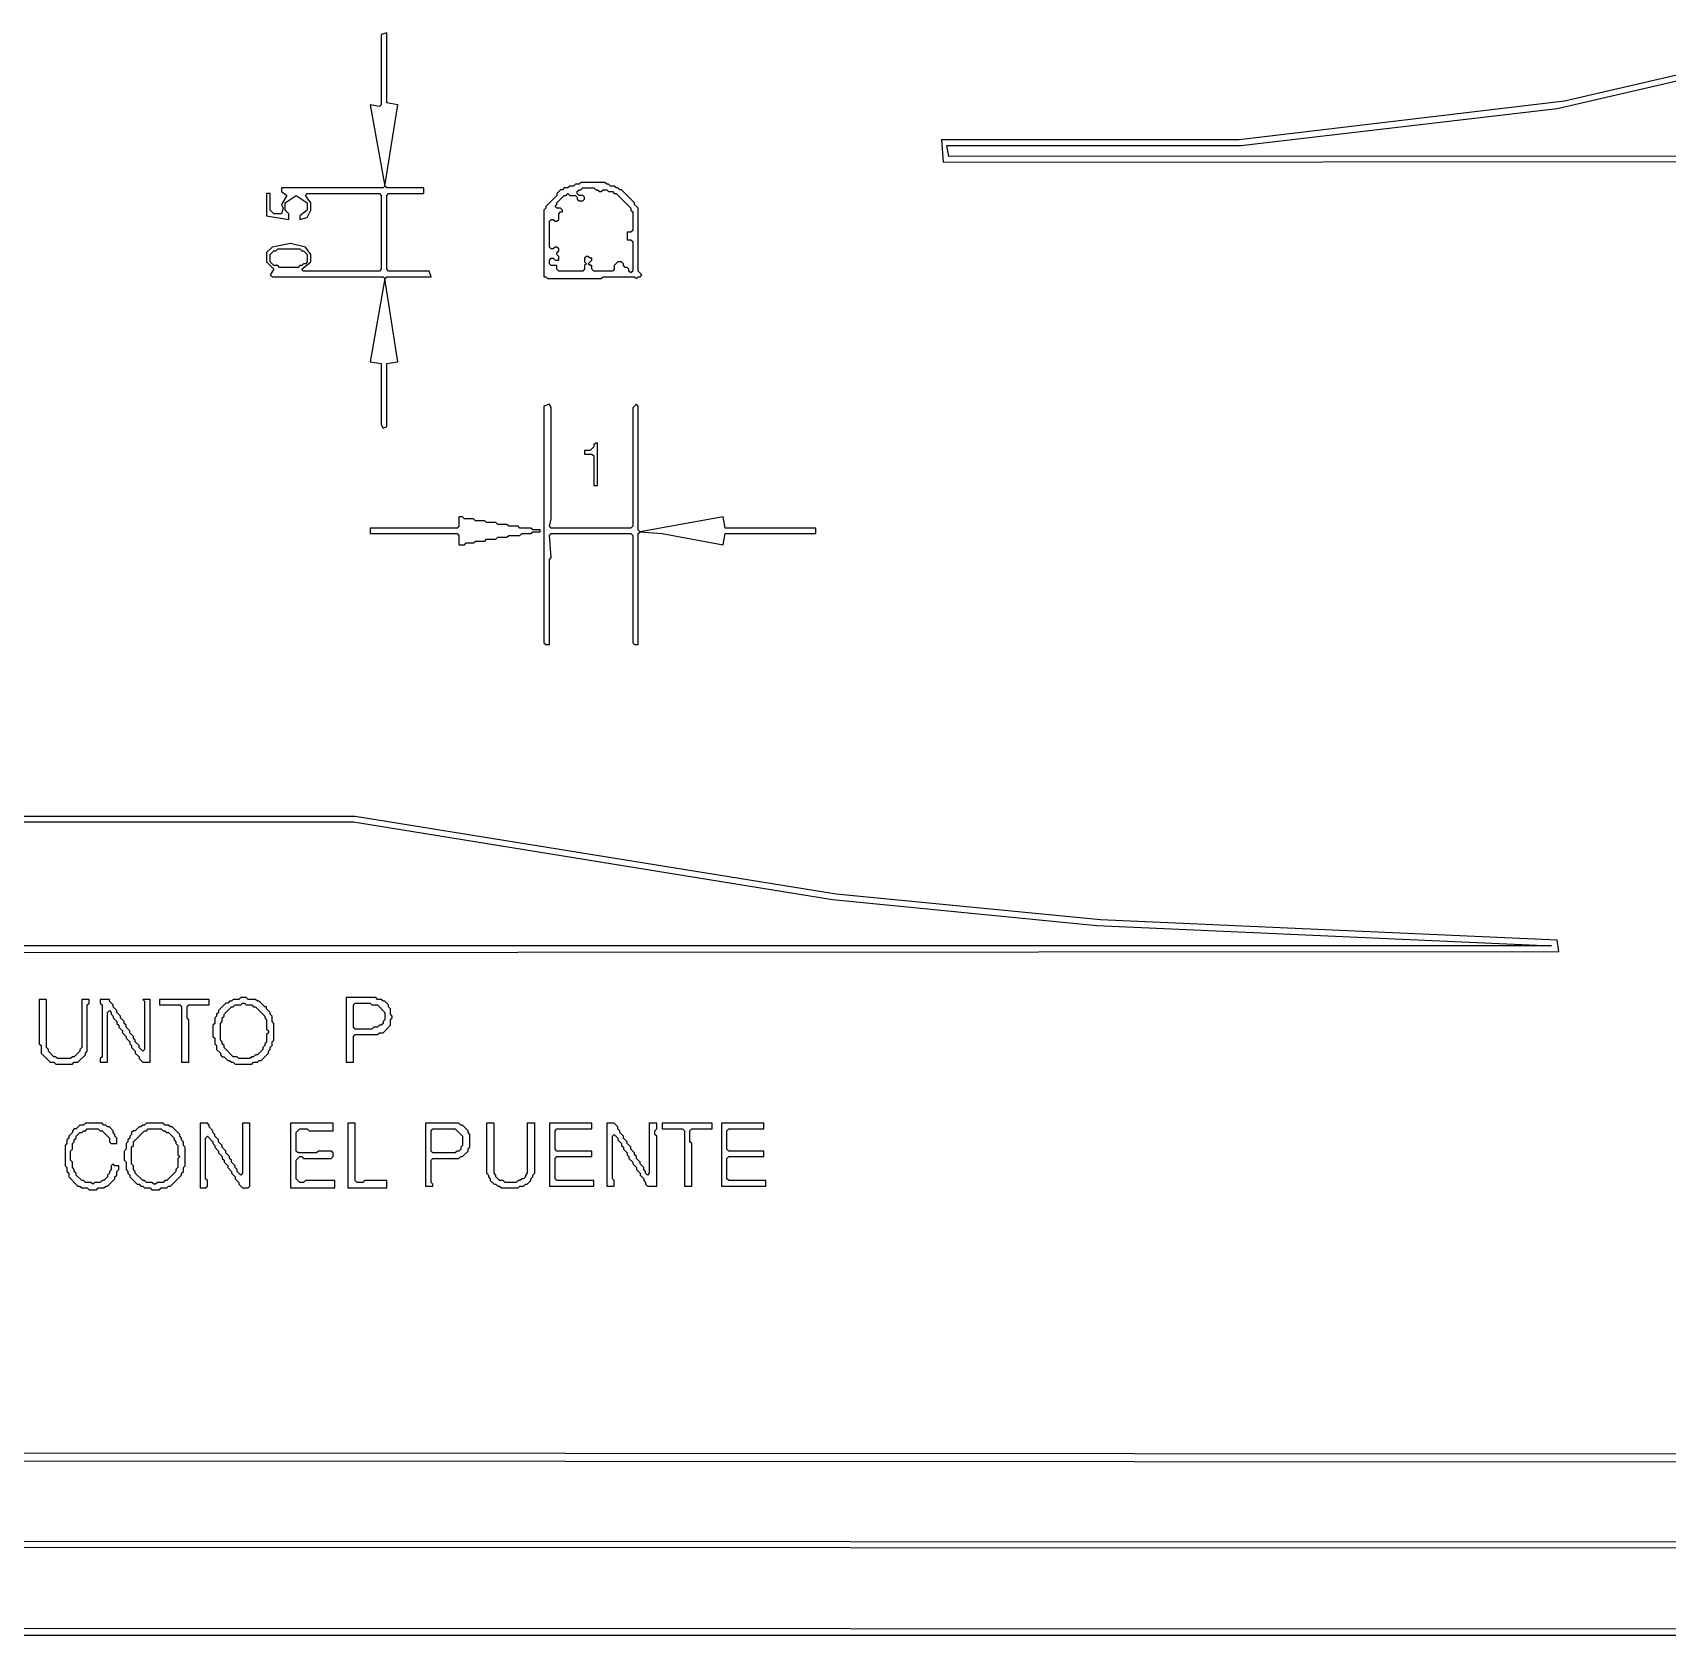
# Model space of a CAD drawing. Extents: x 17 to 323, y -435 to -5.
# Drawn here: x 106.2 to 194.7, y -434.9 to -348.2 of the extents above; entities that cross this region are included whole.
import ezdxf

# ---------------------------------------------------------------- set-up
doc = ezdxf.new("R2010")
doc.units = 0

msp = doc.modelspace()

# ---------------------------------------------------------------- linework, layer by layer
at = {"layer": 'CONTOURS'}
for p, q in [((125.4, -348.2), (125.1, -348.3)), ((125.1, -348.3), (125.1, -352.1)), ((125.4, -352), (125.4, -348.2)), ((205.1, -348.2), (189.1, -351.9)), ((188.7, -352.3), (205.2, -348.5)), ((125, -352.2), (124.5, -352.1)), ((124.5, -352.1), (125.3, -356.5)), ((125.1, -352.1), (125, -352.2)), ((125.3, -356.5), (126, -352.1)), ((126, -352.1), (125.4, -352)), ((189.1, -351.9), (171.5, -354)), ((171.6, -354.3), (188.7, -352.3)), ((155.4, -354), (155.5, -355.2)), ((171.5, -354), (155.4, -354)), ((155.7, -354.3), (171.6, -354.3)), ((155.8, -354.9), (155.7, -354.3)), ((155.5, -355.2), (305.2, -355.1)), ((304.9, -354.8), (155.8, -354.9)), ((119.1, -356.9), (118.9, -356.9)), ((118.9, -356.9), (118.9, -358.1)), ((119.1, -357.8), (119.1, -356.9)), ((125.2, -356.6), (119.7, -356.6)), ((119.7, -356.6), (119.7, -356.8)), ((119.7, -356.8), (120, -357)), ((120, -357), (119.7, -357.5)), ((119.9, -357.4), (120.5, -357)), ((120.5, -357), (121.1, -357.4)), ((121, -357), (121.1, -356.9)), ((121.3, -357.4), (121, -357)), ((121.1, -356.9), (125, -356.9)), ((125, -356.9), (125.1, -357)), ((125.1, -357), (125.1, -361)), ((125.3, -356.5), (125.2, -356.6)), ((125.4, -356.6), (125.3, -356.5)), ((127.4, -356.6), (125.4, -356.6)), ((125.4, -357), (125.5, -356.9)), ((125.4, -361), (125.4, -357)), ((125.5, -356.9), (127.4, -356.9)), ((127.4, -356.9), (127.4, -356.6)), ((134.6, -357), (134, -357.6)), ((134.8, -356.7), (134.6, -356.9)), ((134.6, -356.9), (134.6, -357)), ((134.6, -357.4), (135, -357)), ((134.9, -356.7), (134.8, -356.7)), ((135, -356.6), (134.9, -356.7)), ((135.2, -356.6), (135, -356.6)), ((135, -357), (135.1, -357)), ((135.1, -357), (135.2, -356.9)), ((135.3, -356.5), (135.2, -356.6)), ((135.2, -356.9), (135.3, -357)), ((135.5, -356.5), (135.3, -356.5)), ((135.3, -357), (135.6, -357)), ((135.6, -356.4), (135.5, -356.5)), ((135.8, -356.4), (135.6, -356.4)), ((135.6, -357), (135.7, -357.1)), ((135.7, -356.8), (135.8, -356.7)), ((135.7, -356.9), (135.7, -356.8)), ((135.8, -357), (135.7, -356.9)), ((135.7, -357.1), (135.7, -357.2)), ((135.9, -356.3), (135.8, -356.4)), ((135.8, -356.7), (135.9, -356.7)), ((136, -357), (135.8, -357)), ((137.2, -356.3), (135.9, -356.3)), ((135.9, -356.7), (136, -356.6)), ((136, -356.6), (136.6, -356.6)), ((136.1, -357.1), (136, -357)), ((136.1, -357.2), (136.1, -357.1)), ((136.6, -356.6), (136.7, -356.7)), ((136.7, -356.7), (136.8, -356.7)), ((136.8, -356.7), (136.9, -356.8)), ((136.9, -356.8), (137, -356.8)), ((137, -356.8), (137.1, -356.7)), ((137.1, -356.7), (137.3, -356.7)), ((137.3, -356.4), (137.2, -356.3)), ((137.4, -356.4), (137.3, -356.4)), ((137.3, -356.7), (137.4, -356.8)), ((137.5, -356.5), (137.4, -356.4)), ((137.4, -356.8), (137.6, -356.8)), ((137.7, -356.5), (137.5, -356.5)), ((137.6, -356.8), (137.7, -356.9)), ((137.8, -356.6), (137.7, -356.5)), ((137.7, -356.9), (137.8, -356.9)), ((137.9, -356.6), (137.8, -356.6)), ((137.8, -356.9), (138.6, -357.7)), ((138, -356.7), (137.9, -356.6)), ((138.1, -356.7), (138, -356.7)), ((138.8, -357.4), (138.1, -356.7)), ((119.3, -358), (119.1, -357.8)), ((119.7, -358), (119.3, -358)), ((119.7, -357.5), (119.8, -357.7)), ((119.8, -357.7), (119.7, -358)), ((119.9, -357.8), (119.9, -357.4)), ((120.1, -358), (119.9, -357.8)), ((120.1, -358.3), (120.1, -358)), ((121.1, -357.8), (120.7, -358.1)), ((121.1, -357.4), (121.1, -357.8)), ((121.1, -358.2), (121.3, -357.8)), ((121.3, -357.8), (121.3, -357.4)), ((134, -357.7), (133.9, -357.8)), ((133.9, -357.8), (133.9, -361.4)), ((134, -357.6), (134, -357.7)), ((134.5, -357.6), (134.6, -357.5)), ((134.6, -357.7), (134.5, -357.6)), ((134.6, -357.5), (134.6, -357.4)), ((134.8, -357.7), (134.6, -357.7)), ((134.7, -358), (134.8, -357.9)), ((134.7, -358.3), (134.7, -358)), ((134.9, -357.8), (134.8, -357.7)), ((134.8, -357.9), (134.9, -357.9)), ((134.9, -357.9), (134.9, -357.8)), ((135.7, -357.2), (135.8, -357.3)), ((135.8, -357.3), (136, -357.3)), ((136, -357.3), (136.1, -357.2)), ((138.6, -357.7), (138.6, -357.8)), ((138.6, -357.8), (138.7, -357.9)), ((138.7, -357.9), (138.7, -358.9)), ((138.8, -357.5), (138.8, -357.4)), ((139, -357.7), (138.8, -357.5)), ((139, -361.1), (139, -357.7)), ((118.9, -358.1), (120.1, -358.3)), ((120.7, -358.1), (120.7, -358.3)), ((120.7, -358.3), (121.1, -358.2)), ((134.2, -358.4), (134.3, -358.3)), ((134.2, -359.8), (134.2, -358.4)), ((134.3, -358.3), (134.4, -358.3)), ((134.4, -358.3), (134.5, -358.4)), ((134.5, -358.4), (134.6, -358.4)), ((134.6, -358.4), (134.7, -358.3)), ((138.7, -358.9), (138.6, -359)), ((119.2, -359.8), (118.9, -360.1)), ((120.2, -359.6), (119.2, -359.8)), ((121, -359.8), (120.2, -359.6)), ((121.3, -360.2), (121, -359.8)), ((134.3, -359.9), (134.2, -359.8)), ((134.5, -359.8), (134.4, -359.9)), ((134.6, -359.8), (134.5, -359.8)), ((134.7, -359.9), (134.6, -359.8)), ((138.6, -359), (138.4, -359)), ((138.4, -359), (138.4, -359.4)), ((138.4, -359.4), (138.6, -359.4)), ((138.6, -359.4), (138.7, -359.5)), ((138.7, -359.5), (138.7, -361.1)), ((118.9, -360.1), (118.9, -360.6)), ((118.9, -360.6), (119.3, -361)), ((119.1, -360.2), (119.3, -360)), ((119.1, -360.6), (119.1, -360.2)), ((119.3, -360.8), (119.1, -360.6)), ((119.3, -360), (119.4, -360)), ((119.4, -360), (119.5, -359.9)), ((119.5, -359.9), (120.7, -359.9)), ((120.7, -359.9), (120.8, -360)), ((120.8, -360), (120.9, -360)), ((120.8, -361), (121.3, -360.6)), ((120.9, -360.7), (120.8, -360.8)), ((120.9, -360), (121.1, -360.2)), ((121, -360.7), (120.9, -360.7)), ((121.1, -360.6), (121, -360.7)), ((121.1, -360.2), (121.1, -360.6)), ((121.3, -360.6), (121.3, -360.2)), ((134.2, -360.5), (134.3, -360.4)), ((134.2, -360.7), (134.2, -360.5)), ((134.3, -360.8), (134.2, -360.7)), ((134.4, -359.9), (134.3, -359.9)), ((134.3, -360.4), (134.4, -360.4)), ((134.4, -360.4), (134.5, -360.5)), ((134.5, -360.5), (134.7, -360.5)), ((134.6, -360.1), (134.7, -360)), ((134.6, -360.2), (134.6, -360.1)), ((134.7, -360.3), (134.6, -360.2)), ((134.7, -360), (134.7, -359.9)), ((134.7, -360.5), (134.7, -360.3)), ((136.2, -360.3), (136.1, -360.4)), ((136.1, -360.4), (136.1, -360.6)), ((136.1, -360.6), (136.2, -360.7)), ((136.2, -360.7), (136.1, -360.8)), ((136.3, -360.3), (136.2, -360.3)), ((136.4, -360.4), (136.3, -360.3)), ((136.3, -360.7), (136.5, -360.5)), ((136.4, -360.8), (136.3, -360.7)), ((136.5, -360.4), (136.4, -360.4)), ((136.5, -360.5), (136.5, -360.4)), ((137.9, -360.6), (137.7, -360.8)), ((138.1, -360.6), (137.9, -360.6)), ((138.2, -360.7), (138.1, -360.6)), ((138.2, -360.8), (138.2, -360.7)), ((119.3, -361), (119.1, -361.3)), ((119.1, -361.3), (119.2, -361.4)), ((119.2, -361.4), (125.2, -361.4)), ((119.5, -360.8), (119.3, -360.8)), ((119.6, -360.9), (119.5, -360.8)), ((120.6, -360.9), (119.6, -360.9)), ((120.7, -360.8), (120.6, -360.9)), ((120.8, -360.8), (120.7, -360.8)), ((120.9, -361.1), (120.8, -361)), ((125, -361.1), (120.9, -361.1)), ((125.3, -361.5), (124.5, -366)), ((125.1, -361), (125, -361.1)), ((125.2, -361.4), (125.3, -361.5)), ((125.3, -361.5), (125.4, -361.4)), ((126, -366), (125.3, -361.5)), ((125.5, -361.1), (125.4, -361)), ((125.4, -361.4), (127.8, -361.4)), ((127.7, -361.1), (125.5, -361.1)), ((127.8, -361.4), (127.7, -361.1)), ((133.9, -361.4), (134, -361.4)), ((134, -361.4), (134.1, -361.5)), ((134.1, -361.5), (137, -361.5)), ((134.6, -360.8), (134.3, -360.8)), ((134.6, -361), (134.6, -360.8)), ((134.7, -361.1), (134.6, -361)), ((136, -361.1), (134.7, -361.1)), ((136.1, -361), (136, -361.1)), ((136.1, -360.8), (136.1, -361)), ((136.5, -360.8), (136.4, -360.8)), ((136.5, -361), (136.5, -360.8)), ((136.6, -361.1), (136.5, -361)), ((137.6, -361.1), (136.6, -361.1)), ((137, -361.5), (137.1, -361.4)), ((137.1, -361.4), (138.8, -361.4)), ((137.7, -361), (137.6, -361.1)), ((137.7, -360.8), (137.7, -361)), ((138.3, -360.9), (138.2, -360.8)), ((138.4, -360.9), (138.3, -360.9)), ((138.5, -361), (138.4, -360.9)), ((138.5, -361.1), (138.5, -361)), ((138.6, -361.2), (138.5, -361.1)), ((138.7, -361.1), (138.6, -361.2)), ((138.8, -361.4), (138.9, -361.5)), ((138.9, -361.5), (139, -361.4)), ((139.2, -361.3), (139, -361.1)), ((139, -361.4), (139.1, -361.4)), ((139.1, -361.4), (139.2, -361.3)), ((124.5, -366), (125.1, -366.1)), ((125.4, -366.1), (126, -366)), ((125.1, -366.1), (125.1, -369.4)), ((125.4, -369.5), (125.4, -366.1)), ((134.2, -368.3), (133.9, -368.4)), ((133.9, -368.4), (133.9, -381.2)), ((134.3, -368.5), (134.2, -368.3)), ((134.3, -374.5), (134.3, -368.5)), ((138.9, -368.3), (138.7, -368.5)), ((138.7, -368.5), (138.7, -374.9)), ((139, -368.4), (138.9, -368.3)), ((139, -375.1), (139, -368.4)), ((125.1, -369.4), (125.2, -369.6)), ((125.2, -369.6), (125.4, -369.5)), ((136.7, -370.4), (136.6, -370.5)), ((136.8, -370.4), (136.7, -370.4)), ((136.8, -372.7), (136.8, -370.4)), ((136.4, -370.8), (136.1, -370.8)), ((136.1, -370.8), (136.1, -371)), ((136.1, -371), (136.5, -371)), ((136.6, -370.6), (136.4, -370.8)), ((136.5, -371), (136.6, -371.1)), ((136.6, -370.5), (136.6, -370.6)), ((136.6, -371.1), (136.6, -372.7)), ((136.6, -372.7), (136.8, -372.7)), ((129.5, -374.4), (129.3, -374.4)), ((129.3, -374.4), (129.3, -374.9)), ((129.6, -374.5), (129.5, -374.4)), ((130.1, -374.5), (129.6, -374.5)), ((130.2, -374.6), (130.1, -374.5)), ((130.7, -374.6), (130.2, -374.6)), ((130.8, -374.7), (130.7, -374.6)), ((131.3, -374.7), (130.8, -374.7)), ((131.4, -374.8), (131.3, -374.7)), ((131.9, -374.8), (131.4, -374.8)), ((132, -374.9), (131.9, -374.8)), ((134.2, -374.9), (134.3, -374.5)), ((143.6, -374.4), (139.1, -375.2)), ((143.7, -375), (143.6, -374.4)), ((129.2, -375), (124.5, -375)), ((124.5, -375), (124.5, -375.3)), ((124.5, -375.3), (129.2, -375.3)), ((129.3, -374.9), (129.2, -375)), ((129.2, -375.3), (129.3, -375.4)), ((129.3, -375.4), (129.3, -375.9)), ((130.1, -375.8), (130.2, -375.7)), ((130.2, -375.7), (130.7, -375.7)), ((130.7, -375.7), (130.8, -375.6)), ((130.8, -375.6), (131.3, -375.6)), ((131.3, -375.6), (131.4, -375.5)), ((131.4, -375.5), (131.9, -375.5)), ((131.9, -375.5), (132, -375.4)), ((132.5, -374.9), (132, -374.9)), ((132, -375.4), (132.6, -375.4)), ((132.6, -375), (132.5, -374.9)), ((133.2, -375), (132.6, -375)), ((132.6, -375.4), (132.7, -375.3)), ((132.7, -375.3), (133.2, -375.3)), ((133.3, -375.1), (133.2, -375)), ((133.2, -375.3), (133.3, -375.2)), ((133.7, -375.1), (133.3, -375.1)), ((133.3, -375.2), (133.7, -375.2)), ((133.7, -375.2), (133.7, -375.1)), ((134.3, -375), (134.2, -374.9)), ((134.2, -375.4), (134.3, -375.3)), ((134.3, -376.6), (134.2, -375.4)), ((138.6, -375), (134.3, -375)), ((134.3, -375.3), (138.6, -375.3)), ((138.7, -374.9), (138.6, -375)), ((138.6, -375.3), (138.7, -375.4)), ((138.7, -375.4), (138.7, -381.2)), ((139.1, -375.2), (139, -375.1)), ((139, -375.3), (139.1, -375.2)), ((139, -381.3), (139, -375.3)), ((139.1, -375.2), (140.3, -375.3)), ((140.3, -375.3), (143.6, -375.9)), ((143.6, -375.9), (143.7, -375.3)), ((148.6, -375), (143.7, -375)), ((143.7, -375.3), (148.6, -375.3)), ((148.6, -375.3), (148.6, -375)), ((129.3, -375.9), (129.6, -375.9)), ((129.6, -375.9), (129.7, -375.8)), ((129.7, -375.8), (130.1, -375.8)), ((134.2, -376.7), (134.3, -376.6)), ((134.2, -381.3), (134.2, -376.7)), ((133.9, -381.2), (134, -381.3)), ((134, -381.3), (134.2, -381.3)), ((138.7, -381.2), (138.8, -381.3)), ((138.8, -381.3), (139, -381.3)), ((123.7, -390.6), (104, -390.6)), ((149.7, -394.8), (123.7, -390.6)), ((104.2, -390.9), (123.6, -390.9)), ((123.6, -390.9), (149.5, -395.1)), ((149.5, -395.1), (163.8, -396.5)), ((164, -396.2), (149.7, -394.8)), ((163.8, -396.5), (188.4, -397.6)), ((188.7, -397.3), (164, -396.2)), ((188.4, -397.6), (39.4, -397.6)), ((188.8, -397.9), (188.7, -397.3)), ((39.1, -398), (188.8, -397.9)), ((117.5, -400.4), (117.4, -400.5)), ((117.8, -400.4), (117.5, -400.4)), ((117.9, -400.5), (117.8, -400.4)), ((124.8, -400.4), (123.2, -400.4)), ((123.2, -400.4), (123.2, -403.9)), ((124.9, -400.5), (124.8, -400.4)), ((106.6, -400.5), (106.6, -402.9)), ((107, -400.5), (106.6, -400.5)), ((107, -403.1), (107, -400.5)), ((109.3, -400.5), (108.9, -400.5)), ((108.9, -400.5), (108.9, -403.1)), ((109.2, -400.8), (109.3, -400.7)), ((109.2, -403.3), (109.2, -400.8)), ((109.3, -400.7), (109.3, -400.5)), ((109.9, -400.5), (109.9, -400.7)), ((110.4, -400.5), (109.9, -400.5)), ((109.9, -400.7), (110, -400.8)), ((110, -400.8), (110, -403.6)), ((110.3, -401.2), (110.4, -401.1)), ((110.3, -403.9), (110.3, -401.2)), ((110.4, -400.6), (110.4, -400.5)), ((110.6, -400.8), (110.4, -400.6)), ((110.4, -401.1), (110.5, -401.2)), ((110.5, -401.2), (110.5, -401.3)), ((110.5, -401.3), (110.6, -401.4)), ((110.6, -400.9), (110.6, -400.8)), ((110.8, -401.1), (110.6, -400.9)), ((110.8, -401.2), (110.8, -401.1)), ((111, -401.4), (110.8, -401.2)), ((112.6, -400.5), (112.2, -400.5)), ((112.2, -400.5), (112.3, -400.6)), ((112.3, -400.6), (112.3, -403.2)), ((112.6, -403.9), (112.6, -400.5)), ((113.1, -400.5), (113.1, -400.8)), ((115.8, -400.5), (113.1, -400.5)), ((113.1, -400.8), (114.2, -400.8)), ((114.2, -400.8), (114.3, -400.9)), ((114.3, -400.9), (114.3, -403.9)), ((114.6, -400.9), (114.7, -400.8)), ((114.6, -401.5), (114.6, -400.9)), ((114.7, -400.8), (115.8, -400.8)), ((115.8, -400.8), (115.8, -400.5)), ((116.3, -401.2), (116.2, -401.3)), ((116.2, -401.3), (116.2, -401.4)), ((116.7, -400.7), (116.3, -401.1)), ((116.3, -401.1), (116.3, -401.2)), ((116.6, -401.3), (117, -400.9)), ((116.6, -401.4), (116.6, -401.3)), ((116.8, -400.7), (116.7, -400.7)), ((116.9, -400.6), (116.8, -400.7)), ((117, -400.6), (116.9, -400.6)), ((117.1, -400.5), (117, -400.6)), ((117, -400.9), (117.1, -400.9)), ((117.4, -400.5), (117.1, -400.5)), ((117.1, -400.9), (117.2, -400.8)), ((117.2, -400.8), (117.5, -400.8)), ((117.5, -400.8), (117.6, -400.7)), ((117.6, -400.7), (117.7, -400.7)), ((117.7, -400.7), (117.8, -400.8)), ((117.8, -400.8), (118.1, -400.8)), ((118.3, -400.5), (117.9, -400.5)), ((118.1, -400.8), (118.2, -400.9)), ((118.2, -400.9), (118.3, -400.9)), ((118.4, -400.6), (118.3, -400.5)), ((118.3, -400.9), (118.8, -401.4)), ((118.5, -400.6), (118.4, -400.6)), ((118.8, -400.9), (118.5, -400.6)), ((118.9, -400.9), (118.8, -400.9)), ((118.9, -401), (118.9, -400.9)), ((119.1, -401.2), (118.9, -401)), ((119.1, -401.3), (119.1, -401.2)), ((119.2, -401.4), (119.1, -401.3)), ((123.6, -400.8), (123.7, -400.7)), ((123.6, -402), (123.6, -400.8)), ((123.7, -400.7), (124.5, -400.7)), ((124.5, -400.7), (124.6, -400.8)), ((124.6, -400.8), (124.9, -400.8)), ((125.1, -400.5), (124.9, -400.5)), ((124.9, -400.8), (125.3, -401.2)), ((125.2, -400.6), (125.1, -400.5)), ((125.3, -400.6), (125.2, -400.6)), ((125.5, -400.8), (125.3, -400.6)), ((125.3, -401.2), (125.3, -401.6)), ((125.5, -400.9), (125.5, -400.8)), ((125.6, -401), (125.5, -400.9)), ((125.6, -401.3), (125.6, -401)), ((125.7, -401.4), (125.6, -401.3)), ((110.6, -401.4), (110.6, -401.5)), ((110.6, -401.5), (110.8, -401.7)), ((110.8, -401.7), (110.8, -401.8)), ((110.8, -401.8), (110.9, -401.9)), ((110.9, -401.9), (110.9, -402)), ((110.9, -402), (111.1, -402.2)), ((111, -401.5), (111, -401.4)), ((111.2, -401.7), (111, -401.5)), ((111.1, -402.2), (111.1, -402.3)), ((111.2, -401.8), (111.2, -401.7)), ((111.3, -401.9), (111.2, -401.8)), ((111.3, -402), (111.3, -401.9)), ((111.5, -402.2), (111.3, -402)), ((111.5, -402.3), (111.5, -402.2)), ((114.7, -401.6), (114.6, -401.5)), ((114.7, -403.9), (114.7, -401.6)), ((116.1, -401.8), (116, -401.9)), ((116, -401.9), (116, -402.5)), ((116.2, -401.4), (116.1, -401.5)), ((116.1, -401.5), (116.1, -401.8)), ((116.4, -401.8), (116.5, -401.7)), ((116.4, -402.7), (116.4, -401.8)), ((116.5, -401.5), (116.6, -401.4)), ((116.5, -401.7), (116.5, -401.5)), ((118.8, -401.4), (118.8, -401.5)), ((118.8, -401.5), (118.9, -401.6)), ((118.9, -401.6), (118.9, -402.1)), ((118.9, -402.1), (119, -402.2)), ((119, -402.2), (119, -402.3)), ((119.2, -401.7), (119.2, -401.4)), ((119.3, -401.8), (119.2, -401.7)), ((119.3, -402.7), (119.3, -401.8)), ((123.7, -402.1), (123.6, -402)), ((124.6, -402.1), (123.7, -402.1)), ((124.7, -402), (124.6, -402.1)), ((124.9, -402), (124.7, -402)), ((125, -401.9), (124.9, -402)), ((125.1, -401.9), (125, -401.9)), ((125.2, -401.8), (125.1, -401.9)), ((125.3, -401.6), (125.2, -401.7)), ((125.2, -401.7), (125.2, -401.8)), ((125.2, -402.3), (125.6, -401.9)), ((125.6, -401.6), (125.7, -401.5)), ((125.6, -401.9), (125.6, -401.6)), ((125.7, -401.5), (125.7, -401.4)), ((106.6, -402.9), (106.7, -403)), ((106.7, -403), (106.7, -403.4)), ((107.1, -403.2), (107, -403.1)), ((108.9, -403.1), (108.8, -403.2)), ((111.1, -402.3), (111.3, -402.5)), ((111.3, -402.5), (111.3, -402.6)), ((111.3, -402.6), (111.5, -402.8)), ((111.7, -402.5), (111.5, -402.3)), ((111.5, -402.8), (111.5, -402.9)), ((111.5, -402.9), (111.6, -403)), ((111.6, -403), (111.6, -403.1)), ((111.6, -403.1), (111.8, -403.3)), ((111.7, -402.6), (111.7, -402.5)), ((111.8, -402.7), (111.7, -402.6)), ((111.8, -402.8), (111.8, -402.7)), ((112, -403), (111.8, -402.8)), ((112, -403.1), (112, -403)), ((112.2, -403.3), (112, -403.1)), ((116, -402.5), (116.1, -402.6)), ((116.1, -402.6), (116.1, -402.9)), ((116.1, -402.9), (116.2, -403)), ((116.2, -403), (116.2, -403.2)), ((116.5, -402.8), (116.4, -402.7)), ((116.5, -402.9), (116.5, -402.8)), ((116.6, -403), (116.5, -402.9)), ((116.6, -403.1), (116.6, -403)), ((117.1, -403.6), (116.6, -403.1)), ((118.8, -403), (118.7, -403.1)), ((118.7, -403.1), (118.7, -403.2)), ((118.9, -402.8), (118.8, -402.9)), ((118.8, -402.9), (118.8, -403)), ((119, -402.3), (118.9, -402.4)), ((118.9, -402.4), (118.9, -402.8)), ((119.1, -403.1), (119.2, -403)), ((119.1, -403.2), (119.1, -403.1)), ((119.2, -402.8), (119.3, -402.7)), ((119.2, -403), (119.2, -402.8)), ((123.6, -402.5), (123.7, -402.4)), ((123.6, -403.9), (123.6, -402.5)), ((123.7, -402.4), (124.9, -402.4)), ((124.9, -402.4), (125, -402.3)), ((125, -402.3), (125.2, -402.3)), ((106.7, -403.4), (107.2, -403.9)), ((107.1, -403.3), (107.1, -403.2)), ((107.4, -403.6), (107.1, -403.3)), ((107.2, -403.9), (107.4, -403.9)), ((107.5, -403.6), (107.4, -403.6)), ((107.4, -403.9), (107.5, -404)), ((107.6, -403.7), (107.5, -403.6)), ((107.5, -404), (108.4, -404)), ((108.3, -403.7), (107.6, -403.7)), ((108.4, -403.6), (108.3, -403.7)), ((108.5, -403.6), (108.4, -403.6)), ((108.4, -404), (108.5, -403.9)), ((108.8, -403.3), (108.5, -403.6)), ((108.5, -403.9), (108.7, -403.9)), ((108.7, -403.9), (109.1, -403.5)), ((108.8, -403.2), (108.8, -403.3)), ((109.1, -403.4), (109.2, -403.3)), ((109.1, -403.5), (109.1, -403.4)), ((110, -403.6), (109.9, -403.7)), ((109.9, -403.7), (109.9, -403.9)), ((109.9, -403.9), (110.3, -403.9)), ((111.8, -403.3), (111.8, -403.4)), ((111.8, -403.4), (112, -403.6)), ((112, -403.6), (112, -403.7)), ((112, -403.7), (112.2, -403.9)), ((112.3, -403.2), (112.2, -403.3)), ((112.2, -403.9), (112.6, -403.9)), ((114.3, -403.9), (114.7, -403.9)), ((116.2, -403.2), (116.4, -403.4)), ((116.4, -403.4), (116.4, -403.5)), ((116.4, -403.5), (116.5, -403.6)), ((116.5, -403.6), (116.6, -403.6)), ((116.6, -403.6), (116.8, -403.8)), ((116.8, -403.8), (116.9, -403.8)), ((116.9, -403.8), (117, -403.9)), ((117, -403.9), (117.1, -403.9)), ((117.3, -403.6), (117.1, -403.6)), ((117.1, -403.9), (117.2, -404)), ((117.2, -404), (118.1, -404)), ((117.4, -403.7), (117.3, -403.6)), ((118, -403.7), (117.4, -403.7)), ((118.1, -403.6), (118, -403.7)), ((118.2, -403.6), (118.1, -403.6)), ((118.1, -404), (118.2, -403.9)), ((118.3, -403.5), (118.2, -403.6)), ((118.2, -403.9), (118.4, -403.9)), ((118.4, -403.5), (118.3, -403.5)), ((118.7, -403.2), (118.4, -403.5)), ((118.4, -403.9), (118.5, -403.8)), ((118.5, -403.8), (118.6, -403.8)), ((118.6, -403.8), (119, -403.4)), ((119, -403.3), (119.1, -403.2)), ((119, -403.4), (119, -403.3)), ((123.2, -403.9), (123.6, -403.9)), ((108.5, -407.5), (108.4, -407.6)), ((108.6, -407.5), (108.5, -407.5)), ((108.8, -407.3), (108.6, -407.5)), ((109, -407.3), (108.8, -407.3)), ((109.1, -407.2), (109, -407.3)), ((110, -407.2), (109.1, -407.2)), ((109.1, -407.6), (109.2, -407.5)), ((109.2, -407.5), (109.8, -407.5)), ((109.8, -407.5), (109.9, -407.6)), ((110.1, -407.3), (110, -407.2)), ((110.2, -407.3), (110.1, -407.3)), ((110.3, -407.4), (110.2, -407.3)), ((110.4, -407.4), (110.3, -407.4)), ((110.6, -407.6), (110.4, -407.4)), ((112, -407.4), (111.8, -407.6)), ((112.1, -407.4), (112, -407.4)), ((112.2, -407.3), (112.1, -407.4)), ((112.3, -407.3), (112.2, -407.3)), ((112.4, -407.2), (112.3, -407.3)), ((113.3, -407.2), (112.4, -407.2)), ((112.4, -407.6), (112.5, -407.5)), ((112.5, -407.5), (113.2, -407.5)), ((113.2, -407.5), (113.3, -407.6)), ((113.4, -407.3), (113.3, -407.2)), ((113.6, -407.3), (113.4, -407.3)), ((113.7, -407.4), (113.6, -407.3)), ((113.8, -407.4), (113.7, -407.4)), ((114.2, -407.8), (113.8, -407.4)), ((115.3, -407.2), (115.3, -410.7)), ((115.7, -407.2), (115.3, -407.2)), ((115.8, -407.3), (115.7, -407.2)), ((115.8, -407.4), (115.8, -407.3)), ((116, -407.6), (115.8, -407.4)), ((118, -407.2), (117.6, -407.2)), ((117.6, -407.2), (117.6, -409.9)), ((118, -410.6), (118, -407.2)), ((120.2, -407.2), (120.2, -410.7)), ((122.5, -407.2), (120.2, -407.2)), ((120.5, -407.7), (120.7, -407.5)), ((120.7, -407.5), (121.1, -407.5)), ((121.1, -407.5), (121.2, -407.6)), ((122.5, -407.6), (122.5, -407.2)), ((123.3, -407.2), (123.3, -410.7)), ((123.7, -407.2), (123.3, -407.2)), ((123.7, -410.3), (123.7, -407.2)), ((129.3, -407.2), (127.5, -407.2)), ((127.5, -407.2), (127.5, -410.6)), ((127.8, -407.6), (127.9, -407.5)), ((127.9, -407.5), (129.1, -407.5)), ((129.1, -407.5), (129.5, -407.9)), ((129.4, -407.3), (129.3, -407.2)), ((129.5, -407.3), (129.4, -407.3)), ((129.8, -407.6), (129.5, -407.3)), ((130.8, -407.2), (130.8, -409.9)), ((131.2, -407.2), (130.8, -407.2)), ((131.2, -409.9), (131.2, -407.2)), ((133.4, -407.2), (133, -407.2)), ((133, -407.2), (133, -409.9)), ((133.4, -409.9), (133.4, -407.2)), ((134.2, -407.2), (134.2, -410.6)), ((136.5, -407.2), (134.2, -407.2)), ((134.5, -407.6), (134.6, -407.5)), ((134.6, -407.5), (136.5, -407.5)), ((136.5, -407.5), (136.5, -407.2)), ((137.3, -407.2), (137.3, -410.6)), ((137.7, -407.2), (137.3, -407.2)), ((137.9, -407.4), (137.7, -407.2)), ((137.9, -407.5), (137.9, -407.4)), ((138, -407.6), (137.9, -407.5)), ((140, -407.2), (139.6, -407.2)), ((139.6, -407.2), (139.6, -409.9)), ((139.9, -407.6), (140, -407.5)), ((140, -407.5), (140, -407.2)), ((140.3, -407.2), (140.3, -407.5)), ((143, -407.2), (140.3, -407.2)), ((140.3, -407.5), (141.4, -407.5)), ((141.4, -407.5), (141.5, -407.6)), ((141.8, -407.6), (141.9, -407.5)), ((141.9, -407.5), (143, -407.5)), ((143, -407.5), (143, -407.2)), ((143.5, -407.2), (143.5, -410.6)), ((145.8, -407.2), (143.5, -407.2)), ((143.8, -407.6), (143.9, -407.5)), ((143.9, -407.5), (145.8, -407.5)), ((145.8, -407.5), (145.8, -407.2)), ((108.1, -408.3), (108, -408.4)), ((108, -408.4), (108, -409.5)), ((108.2, -408), (108.1, -408.1)), ((108.1, -408.1), (108.1, -408.3)), ((108.4, -407.7), (108.2, -407.9)), ((108.2, -407.9), (108.2, -408)), ((108.4, -407.6), (108.4, -407.7)), ((108.4, -408.3), (108.5, -408.2)), ((108.4, -408.6), (108.4, -408.3)), ((108.5, -408.1), (108.6, -408)), ((108.5, -408.2), (108.5, -408.1)), ((108.6, -407.9), (108.8, -407.7)), ((108.6, -408), (108.6, -407.9)), ((108.8, -407.7), (108.9, -407.7)), ((108.9, -407.7), (109, -407.6)), ((109, -407.6), (109.1, -407.6)), ((109.9, -407.6), (110, -407.6)), ((110, -407.6), (110.4, -408)), ((110.4, -408), (110.4, -408.2)), ((110.4, -408.2), (110.5, -408.3)), ((110.5, -408.3), (110.8, -408.3)), ((110.6, -407.7), (110.6, -407.6)), ((110.7, -407.8), (110.6, -407.7)), ((110.7, -407.9), (110.7, -407.8)), ((110.8, -408), (110.7, -407.9)), ((110.8, -408.3), (110.8, -408)), ((111.4, -408.2), (111.3, -408.3)), ((111.3, -408.3), (111.3, -408.6)), ((111.5, -408), (111.4, -408.1)), ((111.4, -408.1), (111.4, -408.2)), ((111.6, -407.8), (111.5, -407.9)), ((111.5, -407.9), (111.5, -408)), ((111.7, -407.6), (111.6, -407.7)), ((111.6, -407.7), (111.6, -407.8)), ((111.6, -408.5), (111.7, -408.4)), ((111.7, -408.2), (112.3, -407.6)), ((111.8, -407.6), (111.7, -407.6)), ((111.7, -408.4), (111.7, -408.2)), ((112.3, -407.6), (112.4, -407.6)), ((113.3, -407.6), (113.4, -407.6)), ((113.4, -407.6), (113.5, -407.7)), ((113.5, -407.7), (113.6, -407.7)), ((113.6, -407.7), (113.9, -408)), ((113.9, -408), (113.9, -408.1)), ((113.9, -408.1), (114, -408.2)), ((114, -408.2), (114, -408.3)), ((114, -408.3), (114.1, -408.4)), ((114.1, -408.4), (114.1, -408.9)), ((114.2, -407.9), (114.2, -407.8)), ((114.3, -408), (114.2, -407.9)), ((114.3, -408.1), (114.3, -408)), ((114.4, -408.2), (114.3, -408.1)), ((114.4, -408.4), (114.4, -408.2)), ((114.5, -408.5), (114.4, -408.4)), ((115.6, -408), (115.7, -407.9)), ((115.6, -410.2), (115.6, -408)), ((115.7, -407.9), (116, -408.2)), ((116, -407.7), (116, -407.6)), ((116.1, -407.8), (116, -407.7)), ((116, -408.2), (116, -408.3)), ((116, -408.3), (116.1, -408.4)), ((116.1, -407.9), (116.1, -407.8)), ((116.3, -408.1), (116.1, -407.9)), ((116.1, -408.4), (116.1, -408.5)), ((116.3, -408.2), (116.3, -408.1)), ((116.5, -408.4), (116.3, -408.2)), ((116.5, -408.5), (116.5, -408.4)), ((120.5, -408.7), (120.5, -407.7)), ((121.2, -407.6), (122.5, -407.6)), ((127.8, -408.7), (127.8, -407.6)), ((129.5, -408.4), (129.4, -408.5)), ((129.5, -407.9), (129.5, -408.4)), ((129.8, -407.7), (129.8, -407.6)), ((129.9, -407.8), (129.8, -407.7)), ((129.9, -408.5), (129.9, -407.8)), ((134.5, -408.6), (134.5, -407.6)), ((137.6, -407.9), (137.7, -407.8)), ((137.6, -410.2), (137.6, -407.9)), ((137.7, -407.8), (137.9, -408)), ((137.9, -408), (137.9, -408.1)), ((137.9, -408.1), (138.1, -408.3)), ((138, -407.7), (138, -407.6)), ((138.2, -407.9), (138, -407.7)), ((138.1, -408.3), (138.1, -408.4)), ((138.1, -408.4), (138.2, -408.5)), ((138.2, -408), (138.2, -407.9)), ((138.4, -408.2), (138.2, -408)), ((138.4, -408.3), (138.4, -408.2)), ((138.6, -408.5), (138.4, -408.3)), ((139.9, -407.8), (139.9, -407.6)), ((140, -407.9), (139.9, -407.8)), ((140, -410.6), (140, -407.9)), ((141.5, -407.6), (141.5, -410.6)), ((141.8, -408.2), (141.8, -407.6)), ((141.9, -408.3), (141.8, -408.2)), ((141.9, -410.6), (141.9, -408.3)), ((143.8, -408.6), (143.8, -407.6)), ((108.3, -408.7), (108.4, -408.6)), ((108.3, -409.2), (108.3, -408.7)), ((108.4, -409.3), (108.3, -409.2)), ((108.4, -409.6), (108.4, -409.3)), ((111.3, -408.6), (111.2, -408.7)), ((111.2, -408.7), (111.2, -409.2)), ((111.2, -409.2), (111.3, -409.3)), ((111.3, -409.3), (111.3, -409.7)), ((111.6, -409.4), (111.6, -408.5)), ((114.1, -408.9), (114.2, -409)), ((114.2, -409), (114.1, -409.1)), ((114.1, -409.1), (114.1, -409.6)), ((114.5, -409.5), (114.5, -408.5)), ((116.1, -408.5), (116.3, -408.7)), ((116.3, -408.7), (116.3, -408.8)), ((116.3, -408.8), (116.5, -409)), ((116.7, -408.7), (116.5, -408.5)), ((116.5, -409), (116.5, -409.1)), ((116.5, -409.1), (116.6, -409.2)), ((116.6, -409.2), (116.6, -409.3)), ((116.6, -409.3), (116.8, -409.5)), ((116.7, -408.8), (116.7, -408.7)), ((116.9, -409), (116.7, -408.8)), ((116.9, -409.1), (116.9, -409)), ((117, -409.2), (116.9, -409.1)), ((117, -409.3), (117, -409.2)), ((117.2, -409.5), (117, -409.3)), ((120.6, -408.8), (120.5, -408.7)), ((120.5, -409.2), (120.7, -409)), ((120.5, -410.2), (120.5, -409.2)), ((121.6, -408.8), (120.6, -408.8)), ((120.7, -409), (120.8, -409)), ((120.8, -409), (120.9, -409.1)), ((120.9, -409.1), (122.4, -409.1)), ((121.7, -408.7), (121.6, -408.8)), ((122.4, -408.7), (121.7, -408.7)), ((122.5, -408.8), (122.4, -408.7)), ((122.4, -409.1), (122.5, -409)), ((122.5, -409), (122.5, -408.8)), ((127.9, -408.8), (127.8, -408.7)), ((127.8, -409.2), (127.9, -409.1)), ((127.8, -410.4), (127.8, -409.2)), ((129.1, -408.8), (127.9, -408.8)), ((127.9, -409.1), (129.3, -409.1)), ((129.2, -408.7), (129.1, -408.8)), ((129.3, -408.7), (129.2, -408.7)), ((129.4, -408.6), (129.3, -408.7)), ((129.3, -409.1), (129.4, -409)), ((129.4, -408.5), (129.4, -408.6)), ((129.4, -409), (129.5, -409)), ((129.5, -409), (129.8, -408.7)), ((129.8, -408.6), (129.9, -408.5)), ((129.8, -408.7), (129.8, -408.6)), ((134.6, -408.7), (134.5, -408.6)), ((134.5, -409.1), (134.6, -409)), ((134.5, -410.2), (134.5, -409.1)), ((136.5, -408.7), (134.6, -408.7)), ((134.6, -409), (136.5, -409)), ((136.5, -409), (136.5, -408.7)), ((138.2, -408.5), (138.2, -408.6)), ((138.2, -408.6), (138.4, -408.8)), ((138.4, -408.8), (138.4, -408.9)), ((138.4, -408.9), (138.5, -409)), ((138.5, -409), (138.5, -409.1)), ((138.5, -409.1), (138.7, -409.3)), ((138.6, -408.6), (138.6, -408.5)), ((138.8, -408.8), (138.6, -408.6)), ((138.7, -409.3), (138.7, -409.4)), ((138.8, -408.9), (138.8, -408.8)), ((138.9, -409), (138.8, -408.9)), ((138.9, -409.1), (138.9, -409)), ((139.1, -409.3), (138.9, -409.1)), ((139.1, -409.4), (139.1, -409.3)), ((143.9, -408.7), (143.8, -408.6)), ((143.8, -409.1), (143.9, -409)), ((143.8, -410.2), (143.8, -409.1)), ((145.8, -408.7), (143.9, -408.7)), ((143.9, -409), (145.8, -409)), ((145.8, -409), (145.8, -408.7)), ((108, -409.5), (108.1, -409.6)), ((108.1, -409.6), (108.1, -409.8)), ((108.1, -409.8), (108.2, -409.9)), ((108.2, -409.9), (108.2, -410.1)), ((108.2, -410.1), (108.7, -410.6)), ((108.5, -409.7), (108.4, -409.6)), ((108.5, -409.8), (108.5, -409.7)), ((108.6, -409.9), (108.5, -409.8)), ((108.6, -410), (108.6, -409.9)), ((108.9, -410.3), (108.6, -410)), ((110.3, -410.1), (110.1, -410.3)), ((110.4, -409.9), (110.3, -410)), ((110.3, -410), (110.3, -410.1)), ((110.3, -410.6), (110.7, -410.2)), ((110.5, -409.7), (110.4, -409.8)), ((110.4, -409.8), (110.4, -409.9)), ((110.6, -409.4), (110.5, -409.5)), ((110.5, -409.5), (110.5, -409.7)), ((110.7, -409.5), (110.6, -409.4)), ((110.9, -409.5), (110.7, -409.5)), ((110.7, -410.1), (110.8, -410)), ((110.7, -410.2), (110.7, -410.1)), ((110.8, -409.8), (110.9, -409.7)), ((110.8, -410), (110.8, -409.8)), ((110.9, -409.7), (110.9, -409.5)), ((111.3, -409.7), (111.4, -409.8)), ((111.4, -409.8), (111.4, -409.9)), ((111.4, -409.9), (111.5, -410)), ((111.5, -410), (111.5, -410.1)), ((111.5, -410.1), (111.9, -410.5)), ((111.7, -409.5), (111.6, -409.4)), ((111.7, -409.7), (111.7, -409.5)), ((111.8, -409.8), (111.7, -409.7)), ((111.8, -409.9), (111.8, -409.8)), ((112.2, -410.3), (111.8, -409.9)), ((114, -409.8), (113.5, -410.3)), ((113.7, -410.6), (114.3, -410)), ((114.1, -409.6), (114, -409.7)), ((114, -409.7), (114, -409.8)), ((114.3, -409.9), (114.4, -409.8)), ((114.3, -410), (114.3, -409.9)), ((114.4, -409.6), (114.5, -409.5)), ((114.4, -409.8), (114.4, -409.6)), ((115.7, -410.3), (115.6, -410.2)), ((116.8, -409.5), (116.8, -409.6)), ((116.8, -409.6), (117, -409.8)), ((117, -409.8), (117, -409.9)), ((117, -409.9), (117.2, -410.1)), ((117.2, -409.6), (117.2, -409.5)), ((117.3, -409.7), (117.2, -409.6)), ((117.2, -410.1), (117.2, -410.2)), ((117.2, -410.2), (117.4, -410.4)), ((117.3, -409.8), (117.3, -409.7)), ((117.5, -410), (117.3, -409.8)), ((117.6, -409.9), (117.5, -410)), ((120.7, -410.4), (120.5, -410.2)), ((130.8, -409.9), (130.9, -410)), ((130.9, -410), (130.9, -410.1)), ((130.9, -410.1), (131, -410.2)), ((131, -410.2), (131, -410.3)), ((131.3, -410), (131.2, -409.9)), ((131.3, -410.1), (131.3, -410)), ((131.5, -410.3), (131.3, -410.1)), ((132.7, -410.2), (132.6, -410.3)), ((132.8, -410.2), (132.7, -410.2)), ((132.9, -410.1), (132.8, -410.2)), ((133, -409.9), (132.9, -410)), ((132.9, -410), (132.9, -410.1)), ((133.2, -410.2), (133.3, -410.1)), ((133.2, -410.3), (133.2, -410.2)), ((133.3, -410), (133.4, -409.9)), ((133.3, -410.1), (133.3, -410)), ((134.6, -410.3), (134.5, -410.2)), ((137.7, -410.3), (137.6, -410.2)), ((138.7, -409.4), (138.9, -409.6)), ((138.9, -409.6), (138.9, -409.7)), ((138.9, -409.7), (139.1, -409.9)), ((139.3, -409.6), (139.1, -409.4)), ((139.1, -409.9), (139.1, -410)), ((139.1, -410), (139.3, -410.2)), ((139.3, -409.7), (139.3, -409.6)), ((139.4, -409.8), (139.3, -409.7)), ((139.3, -410.2), (139.3, -410.3)), ((139.4, -409.9), (139.4, -409.8)), ((139.5, -410), (139.4, -409.9)), ((139.6, -409.9), (139.5, -410)), ((143.9, -410.3), (143.8, -410.2)), ((108.7, -410.6), (108.8, -410.6)), ((108.8, -410.6), (108.9, -410.7)), ((109, -410.3), (108.9, -410.3)), ((108.9, -410.7), (109.2, -410.7)), ((109.1, -410.4), (109, -410.3)), ((109.4, -410.4), (109.1, -410.4)), ((109.2, -410.7), (109.3, -410.8)), ((109.3, -410.8), (109.7, -410.8)), ((109.5, -410.5), (109.4, -410.4)), ((109.6, -410.4), (109.5, -410.5)), ((109.9, -410.4), (109.6, -410.4)), ((109.7, -410.8), (109.8, -410.7)), ((109.8, -410.7), (110.1, -410.7)), ((110, -410.3), (109.9, -410.4)), ((110.1, -410.3), (110, -410.3)), ((110.1, -410.7), (110.2, -410.6)), ((110.2, -410.6), (110.3, -410.6)), ((111.9, -410.5), (112, -410.5)), ((112, -410.5), (112.1, -410.6)), ((112.1, -410.6), (112.2, -410.6)), ((112.3, -410.3), (112.2, -410.3)), ((112.2, -410.6), (112.3, -410.7)), ((112.4, -410.4), (112.3, -410.3)), ((112.3, -410.7), (112.6, -410.7)), ((112.7, -410.4), (112.4, -410.4)), ((112.6, -410.7), (112.7, -410.8)), ((112.8, -410.5), (112.7, -410.4)), ((112.7, -410.8), (113.1, -410.8)), ((112.9, -410.5), (112.8, -410.5)), ((113, -410.4), (112.9, -410.5)), ((113.3, -410.4), (113, -410.4)), ((113.1, -410.8), (113.2, -410.7)), ((113.2, -410.7), (113.5, -410.7)), ((113.4, -410.3), (113.3, -410.4)), ((113.5, -410.3), (113.4, -410.3)), ((113.5, -410.7), (113.6, -410.6)), ((113.6, -410.6), (113.7, -410.6)), ((115.3, -410.7), (115.6, -410.7)), ((115.6, -410.7), (115.7, -410.6)), ((115.7, -410.6), (115.7, -410.3)), ((117.4, -410.4), (117.4, -410.5)), ((117.4, -410.5), (117.6, -410.7)), ((117.6, -410.7), (117.9, -410.7)), ((117.9, -410.7), (118, -410.6)), ((120.2, -410.7), (122.6, -410.7)), ((120.9, -410.4), (120.7, -410.4)), ((121, -410.3), (120.9, -410.4)), ((122.6, -410.3), (121, -410.3)), ((122.6, -410.7), (122.6, -410.3)), ((123.3, -410.7), (125.4, -410.7)), ((123.8, -410.4), (123.7, -410.3)), ((124.1, -410.4), (123.8, -410.4)), ((124.2, -410.3), (124.1, -410.4)), ((125.4, -410.3), (124.2, -410.3)), ((125.4, -410.7), (125.4, -410.3)), ((127.5, -410.6), (127.9, -410.6)), ((127.9, -410.5), (127.8, -410.4)), ((127.9, -410.6), (127.9, -410.5)), ((131, -410.3), (131.2, -410.5)), ((131.2, -410.5), (131.3, -410.5)), ((131.3, -410.5), (131.4, -410.6)), ((131.4, -410.6), (131.5, -410.6)), ((131.7, -410.3), (131.5, -410.3)), ((131.5, -410.6), (131.6, -410.7)), ((131.6, -410.7), (132.5, -410.7)), ((131.8, -410.4), (131.7, -410.3)), ((132.4, -410.4), (131.8, -410.4)), ((132.5, -410.3), (132.4, -410.4)), ((132.6, -410.3), (132.5, -410.3)), ((132.5, -410.7), (132.6, -410.6)), ((132.6, -410.6), (132.8, -410.6)), ((132.8, -410.6), (132.9, -410.5)), ((132.9, -410.5), (133, -410.5)), ((133, -410.5), (133.2, -410.3)), ((134.2, -410.6), (136.6, -410.6)), ((136.6, -410.3), (134.6, -410.3)), ((136.6, -410.6), (136.6, -410.3)), ((137.3, -410.6), (137.7, -410.6)), ((137.7, -410.6), (137.7, -410.3)), ((139.3, -410.3), (139.4, -410.4)), ((139.4, -410.4), (139.4, -410.5)), ((139.4, -410.5), (139.5, -410.6)), ((139.5, -410.6), (140, -410.6)), ((141.5, -410.6), (141.9, -410.6)), ((143.5, -410.6), (145.9, -410.6)), ((145.9, -410.3), (143.9, -410.3)), ((145.9, -410.6), (145.9, -410.3)), ((206, -425.1), (26.6, -425)), ((26.3, -425.4), (313.2, -425.6)), ((21.5, -430.1), (318.1, -430.2)), ((317.7, -429.9), (21.8, -429.8)), ((16.9, -434.9), (322.7, -434.9)), ((322.4, -434.6), (17.2, -434.5))]:
    msp.add_line(p, q, dxfattribs=at)

doc.saveas('drawing.dxf')
